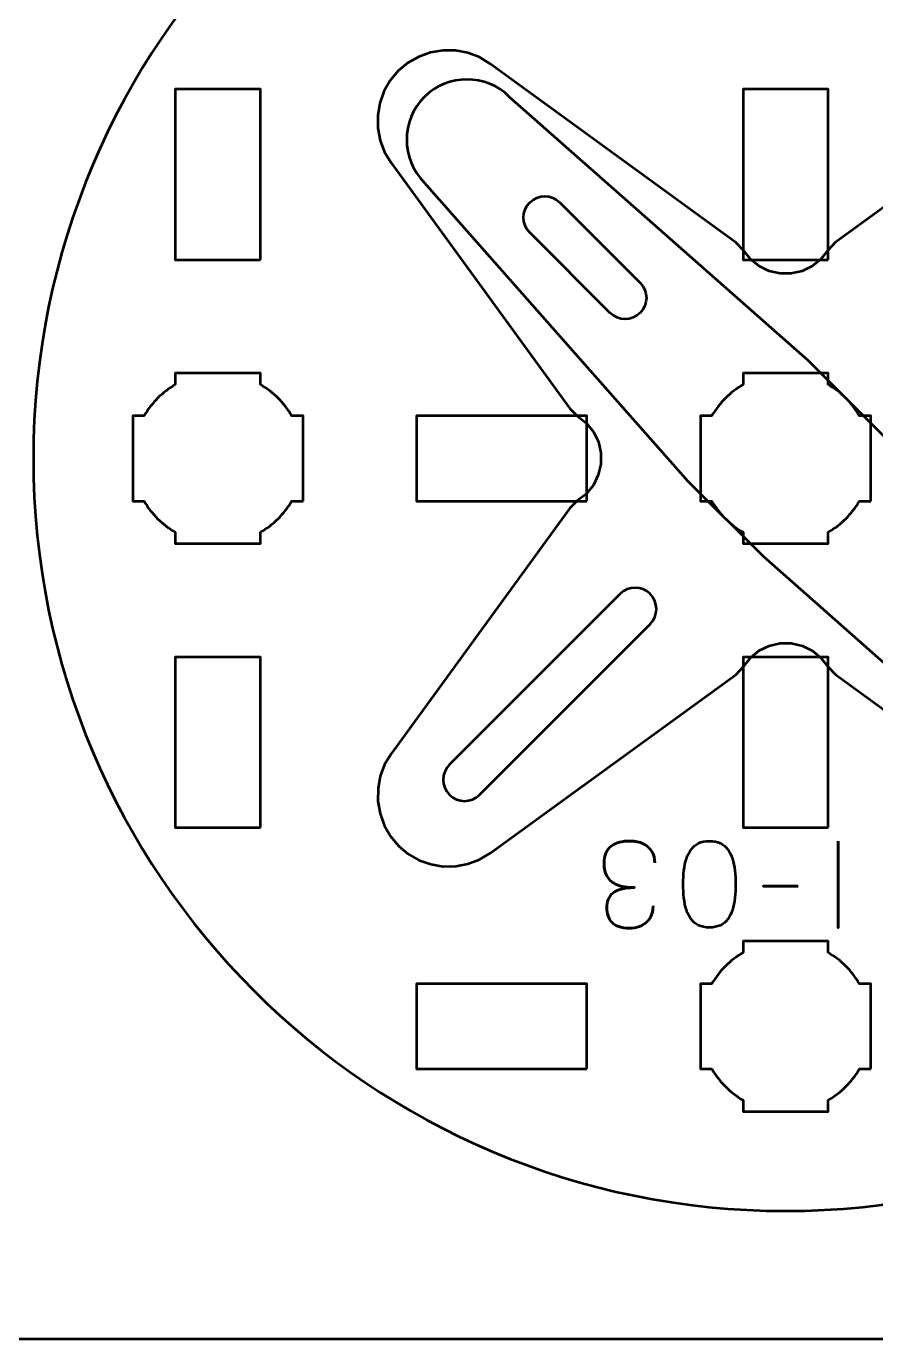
# Model space of a CAD drawing. Header units: centimetres. Extents: x -21.1 to 0, y -29.7 to 0.
# Drawn here: x -11.675 to -8.683, y -29.7 to -25.078 of the extents above; entities that cross this region are included whole.
import ezdxf

# ---------------------------------------------------------------- set-up
doc = ezdxf.new("R2010")
doc.units = ezdxf.units.CM
doc.header["$MEASUREMENT"] = 0
doc.layers.add('Layer 1', color=7, linetype='Continuous')

msp = doc.modelspace()

# ---------------------------------------------------------------- linework, layer by layer
at = {"layer": 'Layer 1', "color": 1, "lineweight": 53}
msp.add_open_spline([(-21.00003, -29.19995), (-21.00003, -29.19995), (-21.00003, -2.29992), (-21.00003, -2.29992), (-21.00003, -2.29992), (-21.00003, -2.21709), (-20.93286, -2.14992), (-20.85003, -2.14992), (-20.85003, -2.14992), (-20.7672, -2.14992), (-20.70003, -2.08275), (-20.70003, -1.99992), (-20.70003, -1.99992), (-20.70003, -1.91709), (-20.7672, -1.84992), (-20.85003, -1.84992), (-20.85003, -1.84992), (-20.93286, -1.84992), (-21.00003, -1.78275), (-21.00003, -1.69992), (-21.00003, -1.69992), (-21.00003, -1.61709), (-20.93286, -1.54992), (-20.85003, -1.54992), (-20.85003, -1.54992), (-20.7672, -1.54992), (-20.70003, -1.48275), (-20.70003, -1.39992), (-20.70003, -1.39992), (-20.70003, -1.31709), (-20.7672, -1.24992), (-20.85003, -1.24992), (-20.85003, -1.24992), (-20.93286, -1.24992), (-21.00003, -1.18275), (-21.00003, -1.09992), (-21.00003, -1.09992), (-21.00003, -1.09992), (-21.00003, -0.49992), (-21.00003, -0.49992), (-21.00003, -0.49992), (-21.00003, -0.22295), (-20.77694, 0.00004), (-20.49994, 0.00004), (-20.49994, 0.00004), (-20.49994, 0.00004), (-0.50008, 0.00004), (-0.50008, 0.00004), (-0.50008, 0.00004), (-0.22294, 0.00004), (0.00002, -0.22295), (0.00002, -0.49992), (0.00002, -0.49992), (0.00002, -0.49992), (0.00002, -29.19995), (0.00002, -29.19995), (0.00002, -29.19995), (0.00002, -29.47695), (-0.22294, -29.70004), (-0.50008, -29.70004), (-0.50008, -29.70004), (-0.50008, -29.70004), (-20.49994, -29.70004), (-20.49994, -29.70004), (-20.49994, -29.70004), (-20.77694, -29.70004), (-21.00003, -29.47695), (-21.00003, -29.19995)], degree=3, knots=[0, 0, 0, 0, 0.0588235, 0.0588235, 0.0588235, 0.0588235, 0.1176471, 0.1176471, 0.1176471, 0.1176471, 0.1764706, 0.1764706, 0.1764706, 0.1764706, 0.2352941, 0.2352941, 0.2352941, 0.2352941, 0.2941176, 0.2941176, 0.2941176, 0.2941176, 0.3529412, 0.3529412, 0.3529412, 0.3529412, 0.4117647, 0.4117647, 0.4117647, 0.4117647, 0.4705882, 0.4705882, 0.4705882, 0.4705882, 0.5294118, 0.5294118, 0.5294118, 0.5294118, 0.5882353, 0.5882353, 0.5882353, 0.5882353, 0.6470588, 0.6470588, 0.6470588, 0.6470588, 0.7058824, 0.7058824, 0.7058824, 0.7058824, 0.7647059, 0.7647059, 0.7647059, 0.7647059, 0.8235294, 0.8235294, 0.8235294, 0.8235294, 0.8823529, 0.8823529, 0.8823529, 0.8823529, 0.9411765, 0.9411765, 0.9411765, 0.9411765, 1, 1, 1, 1], dxfattribs=at)
at = {"layer": 'Layer 1', "color": 3, "lineweight": 53}
msp.add_open_spline([(-9.00002, -29.25), (-10.46331, -29.25), (-11.65, -28.06331), (-11.65, -26.59998), (-11.65, -26.59998), (-11.65, -25.1367), (-10.46331, -23.95), (-9.00002, -23.95), (-9.00002, -23.95), (-7.5367, -23.95), (-6.35, -25.1367), (-6.35, -26.59998), (-6.35, -26.59998), (-6.35, -28.06331), (-7.5367, -29.25), (-9.00002, -29.25)], degree=3, knots=[0, 0, 0, 0, 0.25, 0.25, 0.25, 0.25, 0.5, 0.5, 0.5, 0.5, 0.75, 0.75, 0.75, 0.75, 1, 1, 1, 1], dxfattribs=at)
at = {"layer": 'Layer 1', "color": 5, "lineweight": 53}
for points, knots in [([(-7.95874, -27.9902), (-7.95874, -27.9902), (-8.82468, -27.36063), (-8.82468, -27.36063), (-8.82468, -27.36063), (-8.82468, -27.36063), (-8.85157, -27.33262), (-8.85157, -27.33262), (-8.85157, -27.33262), (-8.85157, -27.33262), (-8.87565, -27.30181), (-8.87565, -27.30181), (-8.87565, -27.30181), (-8.87565, -27.30181), (-8.9059, -27.27717), (-8.9059, -27.27717), (-8.9059, -27.27717), (-8.9059, -27.27717), (-8.94118, -27.25981), (-8.94118, -27.25981), (-8.94118, -27.25981), (-8.94118, -27.25981), (-8.9804, -27.25084), (-8.9804, -27.25084), (-8.9804, -27.25084), (-8.9804, -27.25084), (-9.01961, -27.25085), (-9.01961, -27.25085), (-9.01961, -27.25085), (-9.01961, -27.25085), (-9.05769, -27.25981), (-9.05769, -27.25981), (-9.05769, -27.25981), (-9.05769, -27.25981), (-9.09354, -27.27662), (-9.09354, -27.27662), (-9.09354, -27.27662), (-9.09354, -27.27662), (-9.12435, -27.30182), (-9.12435, -27.30182), (-9.12435, -27.30182), (-9.12435, -27.30182), (-9.14842, -27.33262), (-9.14842, -27.33262), (-9.14842, -27.33262), (-9.14842, -27.33262), (-9.17475, -27.36119), (-9.17475, -27.36119), (-9.17475, -27.36119), (-9.17475, -27.36119), (-10.0407, -27.98964), (-10.0407, -27.98964), (-10.0407, -27.98964), (-10.0407, -27.98964), (-10.07823, -28.01261), (-10.07823, -28.01261), (-10.07823, -28.01261), (-10.07823, -28.01261), (-10.11911, -28.02772), (-10.11911, -28.02772), (-10.11911, -28.02772), (-10.11911, -28.02772), (-10.16225, -28.03613), (-10.16225, -28.03613), (-10.16225, -28.03613), (-10.16225, -28.03613), (-10.20649, -28.03669), (-10.20649, -28.03669), (-10.20649, -28.03669), (-10.20649, -28.03669), (-10.25018, -28.02885), (-10.25018, -28.02885), (-10.25018, -28.02885), (-10.25018, -28.02885), (-10.29163, -28.01428), (-10.29163, -28.01428), (-10.29163, -28.01428), (-10.29163, -28.01428), (-10.33027, -27.99244), (-10.33027, -27.99244), (-10.33027, -27.99244), (-10.33027, -27.99244), (-10.36388, -27.96444), (-10.36388, -27.96444), (-10.36388, -27.96444), (-10.36388, -27.96444), (-10.39245, -27.93027), (-10.39245, -27.93027), (-10.39245, -27.93027), (-10.39245, -27.93027), (-10.41429, -27.89162), (-10.41429, -27.89162), (-10.41429, -27.89162), (-10.41429, -27.89162), (-10.42886, -27.85018), (-10.42886, -27.85018), (-10.42886, -27.85018), (-10.42886, -27.85018), (-10.43614, -27.80704), (-10.43614, -27.80704), (-10.43614, -27.80704), (-10.43614, -27.80704), (-10.43558, -27.7628), (-10.43558, -27.7628), (-10.43558, -27.7628), (-10.43558, -27.7628), (-10.42773, -27.7191), (-10.42773, -27.7191), (-10.42773, -27.7191), (-10.42773, -27.7191), (-10.41262, -27.67822), (-10.41262, -27.67822), (-10.41262, -27.67822), (-10.41262, -27.67822), (-10.38965, -27.64069), (-10.38965, -27.64069), (-10.38965, -27.64069), (-10.38965, -27.64069), (-9.76064, -26.7753), (-9.76064, -26.7753), (-9.76064, -26.7753), (-9.76064, -26.7753), (-9.73262, -26.74842), (-9.73262, -26.74842), (-9.73262, -26.74842), (-9.73262, -26.74842), (-9.70183, -26.72434), (-9.70183, -26.72434), (-9.70183, -26.72434), (-9.70183, -26.72434), (-9.67663, -26.69353), (-9.67663, -26.69353), (-9.67663, -26.69353), (-9.67663, -26.69353), (-9.65982, -26.65768), (-9.65982, -26.65768), (-9.65982, -26.65768), (-9.65982, -26.65768), (-9.65086, -26.61961), (-9.65086, -26.61961), (-9.65086, -26.61961), (-9.65086, -26.61961), (-9.65085, -26.58039), (-9.65085, -26.58039), (-9.65085, -26.58039), (-9.65085, -26.58039), (-9.65925, -26.54174), (-9.65925, -26.54174), (-9.65925, -26.54174), (-9.65925, -26.54174), (-9.67662, -26.50645), (-9.67662, -26.50645), (-9.67662, -26.50645), (-9.67662, -26.50645), (-9.70182, -26.47564), (-9.70182, -26.47564), (-9.70182, -26.47564), (-9.70182, -26.47564), (-9.73263, -26.45156), (-9.73263, -26.45156), (-9.73263, -26.45156), (-9.73263, -26.45156), (-9.76064, -26.42468), (-9.76064, -26.42468), (-9.76064, -26.42468), (-9.76064, -26.42468), (-10.38964, -25.5593), (-10.38964, -25.5593), (-10.38964, -25.5593), (-10.38964, -25.5593), (-10.4126, -25.52178), (-10.4126, -25.52178), (-10.4126, -25.52178), (-10.4126, -25.52178), (-10.42829, -25.48034), (-10.42829, -25.48034), (-10.42829, -25.48034), (-10.42829, -25.48034), (-10.43612, -25.43664), (-10.43612, -25.43664), (-10.43612, -25.43664), (-10.43612, -25.43664), (-10.43668, -25.3924), (-10.43668, -25.3924), (-10.43668, -25.3924), (-10.43668, -25.3924), (-10.42941, -25.34927), (-10.42941, -25.34927), (-10.42941, -25.34927), (-10.42941, -25.34927), (-10.41484, -25.30782), (-10.41484, -25.30782), (-10.41484, -25.30782), (-10.41484, -25.30782), (-10.393, -25.26917), (-10.393, -25.26917), (-10.393, -25.26917), (-10.393, -25.26917), (-10.365, -25.23556), (-10.365, -25.23556), (-10.365, -25.23556), (-10.365, -25.23556), (-10.33083, -25.207), (-10.33083, -25.207), (-10.33083, -25.207), (-10.33083, -25.207), (-10.29217, -25.18515), (-10.29217, -25.18515), (-10.29217, -25.18515), (-10.29217, -25.18515), (-10.25072, -25.17058), (-10.25072, -25.17058), (-10.25072, -25.17058), (-10.25072, -25.17058), (-10.2076, -25.16331), (-10.2076, -25.16331), (-10.2076, -25.16331), (-10.2076, -25.16331), (-10.16335, -25.16387), (-10.16335, -25.16387), (-10.16335, -25.16387), (-10.16335, -25.16387), (-10.11966, -25.1717), (-10.11966, -25.1717), (-10.11966, -25.1717), (-10.11966, -25.1717), (-10.07821, -25.18739), (-10.07821, -25.18739), (-10.07821, -25.18739), (-10.07821, -25.18739), (-10.04069, -25.21035), (-10.04069, -25.21035), (-10.04069, -25.21035), (-10.04069, -25.21035), (-9.17532, -25.83936), (-9.17532, -25.83936), (-9.17532, -25.83936), (-9.17532, -25.83936), (-9.14843, -25.86736), (-9.14843, -25.86736), (-9.14843, -25.86736), (-9.14843, -25.86736), (-9.12435, -25.89817), (-9.12435, -25.89817), (-9.12435, -25.89817), (-9.12435, -25.89817), (-9.09354, -25.92337), (-9.09354, -25.92337), (-9.09354, -25.92337), (-9.09354, -25.92337), (-9.05825, -25.94074), (-9.05825, -25.94074), (-9.05825, -25.94074), (-9.05825, -25.94074), (-9.0196, -25.94914), (-9.0196, -25.94914), (-9.0196, -25.94914), (-9.0196, -25.94914), (-8.98039, -25.94914), (-8.98039, -25.94914), (-8.98039, -25.94914), (-8.98039, -25.94914), (-8.94231, -25.94017), (-8.94231, -25.94017), (-8.94231, -25.94017), (-8.94231, -25.94017), (-8.90646, -25.92337), (-8.90646, -25.92337), (-8.90646, -25.92337), (-8.90646, -25.92337), (-8.87565, -25.89816), (-8.87565, -25.89816), (-8.87565, -25.89816), (-8.87565, -25.89816), (-8.85157, -25.86736), (-8.85157, -25.86736), (-8.85157, -25.86736), (-8.85157, -25.86736), (-8.82525, -25.83991), (-8.82525, -25.83991), (-8.82525, -25.83991), (-8.82525, -25.83991), (-7.95931, -25.21035), (-7.95931, -25.21035), (-7.95931, -25.21035), (-7.95931, -25.21035), (-7.92179, -25.18739), (-7.92179, -25.18739), (-7.92179, -25.18739), (-7.92179, -25.18739), (-7.88089, -25.17226), (-7.88089, -25.17226), (-7.88089, -25.17226), (-7.88089, -25.17226), (-7.8372, -25.16443), (-7.8372, -25.16443), (-7.8372, -25.16443), (-7.8372, -25.16443), (-7.79296, -25.16386), (-7.79296, -25.16386), (-7.79296, -25.16386), (-7.79296, -25.16386), (-7.74983, -25.17114), (-7.74983, -25.17114), (-7.74983, -25.17114), (-7.74983, -25.17114), (-7.70839, -25.18571), (-7.70839, -25.18571), (-7.70839, -25.18571), (-7.70839, -25.18571), (-7.66973, -25.20755), (-7.66973, -25.20755), (-7.66973, -25.20755), (-7.66973, -25.20755), (-7.63556, -25.23612), (-7.63556, -25.23612), (-7.63556, -25.23612), (-7.63556, -25.23612), (-7.60756, -25.26973), (-7.60756, -25.26973), (-7.60756, -25.26973), (-7.60756, -25.26973), (-7.58573, -25.30837), (-7.58573, -25.30837), (-7.58573, -25.30837), (-7.58573, -25.30837), (-7.57115, -25.34982), (-7.57115, -25.34982), (-7.57115, -25.34982), (-7.57115, -25.34982), (-7.56331, -25.39351), (-7.56331, -25.39351), (-7.56331, -25.39351), (-7.56331, -25.39351), (-7.56387, -25.43776), (-7.56387, -25.43776), (-7.56387, -25.43776), (-7.56387, -25.43776), (-7.57227, -25.48088), (-7.57227, -25.48088), (-7.57227, -25.48088), (-7.57227, -25.48088), (-7.5874, -25.52178), (-7.5874, -25.52178), (-7.5874, -25.52178), (-7.5874, -25.52178), (-7.61036, -25.5593), (-7.61036, -25.5593), (-7.61036, -25.5593), (-7.61036, -25.5593), (-8.23936, -26.4258), (-8.23936, -26.4258), (-8.23936, -26.4258), (-8.23936, -26.4258), (-8.26737, -26.45156), (-8.26737, -26.45156), (-8.26737, -26.45156), (-8.26737, -26.45156), (-8.29817, -26.47564), (-8.29817, -26.47564), (-8.29817, -26.47564), (-8.29817, -26.47564), (-8.32338, -26.50645), (-8.32338, -26.50645), (-8.32338, -26.50645), (-8.32338, -26.50645), (-8.34018, -26.5423), (-8.34018, -26.5423), (-8.34018, -26.5423), (-8.34018, -26.5423), (-8.34914, -26.58039), (-8.34914, -26.58039), (-8.34914, -26.58039), (-8.34914, -26.58039), (-8.34915, -26.61959), (-8.34915, -26.61959), (-8.34915, -26.61959), (-8.34915, -26.61959), (-8.34018, -26.65881), (-8.34018, -26.65881), (-8.34018, -26.65881), (-8.34018, -26.65881), (-8.32282, -26.69409), (-8.32282, -26.69409), (-8.32282, -26.69409), (-8.32282, -26.69409), (-8.29818, -26.72433), (-8.29818, -26.72433), (-8.29818, -26.72433), (-8.29818, -26.72433), (-8.26737, -26.74842), (-8.26737, -26.74842), (-8.26737, -26.74842), (-8.26737, -26.74842), (-8.23936, -26.77531), (-8.23936, -26.77531), (-8.23936, -26.77531), (-8.23936, -26.77531), (-7.60979, -27.64125), (-7.60979, -27.64125), (-7.60979, -27.64125), (-7.60979, -27.64125), (-7.58683, -27.67877), (-7.58683, -27.67877), (-7.58683, -27.67877), (-7.58683, -27.67877), (-7.57114, -27.72022), (-7.57114, -27.72022), (-7.57114, -27.72022), (-7.57114, -27.72022), (-7.56331, -27.76391), (-7.56331, -27.76391), (-7.56331, -27.76391), (-7.56331, -27.76391), (-7.5633, -27.8076), (-7.5633, -27.8076), (-7.5633, -27.8076), (-7.5633, -27.8076), (-7.57002, -27.85128), (-7.57002, -27.85128), (-7.57002, -27.85128), (-7.57002, -27.85128), (-7.58515, -27.89217), (-7.58515, -27.89217), (-7.58515, -27.89217), (-7.58515, -27.89217), (-7.607, -27.93083), (-7.607, -27.93083), (-7.607, -27.93083), (-7.607, -27.93083), (-7.63556, -27.965), (-7.63556, -27.965), (-7.63556, -27.965), (-7.63556, -27.965), (-7.66917, -27.993), (-7.66917, -27.993), (-7.66917, -27.993), (-7.66917, -27.993), (-7.70782, -28.01484), (-7.70782, -28.01484), (-7.70782, -28.01484), (-7.70782, -28.01484), (-7.74871, -28.02997), (-7.74871, -28.02997), (-7.74871, -28.02997), (-7.74871, -28.02997), (-7.79239, -28.03669), (-7.79239, -28.03669), (-7.79239, -28.03669), (-7.79239, -28.03669), (-7.83608, -28.03668), (-7.83608, -28.03668), (-7.83608, -28.03668), (-7.83608, -28.03668), (-7.87978, -28.02885), (-7.87978, -28.02885), (-7.87978, -28.02885), (-7.87978, -28.02885), (-7.92122, -28.01316), (-7.92122, -28.01316), (-7.92122, -28.01316), (-7.92122, -28.01316), (-7.95874, -27.9902), (-7.95874, -27.9902)], [0, 0, 0, 0, 0.0086207, 0.0086207, 0.0086207, 0.0086207, 0.0172414, 0.0172414, 0.0172414, 0.0172414, 0.0258621, 0.0258621, 0.0258621, 0.0258621, 0.0344828, 0.0344828, 0.0344828, 0.0344828, 0.0431034, 0.0431034, 0.0431034, 0.0431034, 0.0517241, 0.0517241, 0.0517241, 0.0517241, 0.0603448, 0.0603448, 0.0603448, 0.0603448, 0.0689655, 0.0689655, 0.0689655, 0.0689655, 0.0775862, 0.0775862, 0.0775862, 0.0775862, 0.0862069, 0.0862069, 0.0862069, 0.0862069, 0.0948276, 0.0948276, 0.0948276, 0.0948276, 0.1034483, 0.1034483, 0.1034483, 0.1034483, 0.112069, 0.112069, 0.112069, 0.112069, 0.1206897, 0.1206897, 0.1206897, 0.1206897, 0.1293103, 0.1293103, 0.1293103, 0.1293103, 0.137931, 0.137931, 0.137931, 0.137931, 0.1465517, 0.1465517, 0.1465517, 0.1465517, 0.1551724, 0.1551724, 0.1551724, 0.1551724, 0.1637931, 0.1637931, 0.1637931, 0.1637931, 0.1724138, 0.1724138, 0.1724138, 0.1724138, 0.1810345, 0.1810345, 0.1810345, 0.1810345, 0.1896552, 0.1896552, 0.1896552, 0.1896552, 0.1982759, 0.1982759, 0.1982759, 0.1982759, 0.2068966, 0.2068966, 0.2068966, 0.2068966, 0.2155172, 0.2155172, 0.2155172, 0.2155172, 0.2241379, 0.2241379, 0.2241379, 0.2241379, 0.2327586, 0.2327586, 0.2327586, 0.2327586, 0.2413793, 0.2413793, 0.2413793, 0.2413793, 0.25, 0.25, 0.25, 0.25, 0.2586207, 0.2586207, 0.2586207, 0.2586207, 0.2672414, 0.2672414, 0.2672414, 0.2672414, 0.2758621, 0.2758621, 0.2758621, 0.2758621, 0.2844828, 0.2844828, 0.2844828, 0.2844828, 0.2931034, 0.2931034, 0.2931034, 0.2931034, 0.3017241, 0.3017241, 0.3017241, 0.3017241, 0.3103448, 0.3103448, 0.3103448, 0.3103448, 0.3189655, 0.3189655, 0.3189655, 0.3189655, 0.3275862, 0.3275862, 0.3275862, 0.3275862, 0.3362069, 0.3362069, 0.3362069, 0.3362069, 0.3448276, 0.3448276, 0.3448276, 0.3448276, 0.3534483, 0.3534483, 0.3534483, 0.3534483, 0.362069, 0.362069, 0.362069, 0.362069, 0.3706897, 0.3706897, 0.3706897, 0.3706897, 0.3793103, 0.3793103, 0.3793103, 0.3793103, 0.387931, 0.387931, 0.387931, 0.387931, 0.3965517, 0.3965517, 0.3965517, 0.3965517, 0.4051724, 0.4051724, 0.4051724, 0.4051724, 0.4137931, 0.4137931, 0.4137931, 0.4137931, 0.4224138, 0.4224138, 0.4224138, 0.4224138, 0.4310345, 0.4310345, 0.4310345, 0.4310345, 0.4396552, 0.4396552, 0.4396552, 0.4396552, 0.4482759, 0.4482759, 0.4482759, 0.4482759, 0.4568966, 0.4568966, 0.4568966, 0.4568966, 0.4655172, 0.4655172, 0.4655172, 0.4655172, 0.4741379, 0.4741379, 0.4741379, 0.4741379, 0.4827586, 0.4827586, 0.4827586, 0.4827586, 0.4913793, 0.4913793, 0.4913793, 0.4913793, 0.5, 0.5, 0.5, 0.5, 0.5086207, 0.5086207, 0.5086207, 0.5086207, 0.5172414, 0.5172414, 0.5172414, 0.5172414, 0.5258621, 0.5258621, 0.5258621, 0.5258621, 0.5344828, 0.5344828, 0.5344828, 0.5344828, 0.5431034, 0.5431034, 0.5431034, 0.5431034, 0.5517241, 0.5517241, 0.5517241, 0.5517241, 0.5603448, 0.5603448, 0.5603448, 0.5603448, 0.5689655, 0.5689655, 0.5689655, 0.5689655, 0.5775862, 0.5775862, 0.5775862, 0.5775862, 0.5862069, 0.5862069, 0.5862069, 0.5862069, 0.5948276, 0.5948276, 0.5948276, 0.5948276, 0.6034483, 0.6034483, 0.6034483, 0.6034483, 0.612069, 0.612069, 0.612069, 0.612069, 0.6206897, 0.6206897, 0.6206897, 0.6206897, 0.6293103, 0.6293103, 0.6293103, 0.6293103, 0.637931, 0.637931, 0.637931, 0.637931, 0.6465517, 0.6465517, 0.6465517, 0.6465517, 0.6551724, 0.6551724, 0.6551724, 0.6551724, 0.6637931, 0.6637931, 0.6637931, 0.6637931, 0.6724138, 0.6724138, 0.6724138, 0.6724138, 0.6810345, 0.6810345, 0.6810345, 0.6810345, 0.6896552, 0.6896552, 0.6896552, 0.6896552, 0.6982759, 0.6982759, 0.6982759, 0.6982759, 0.7068966, 0.7068966, 0.7068966, 0.7068966, 0.7155172, 0.7155172, 0.7155172, 0.7155172, 0.7241379, 0.7241379, 0.7241379, 0.7241379, 0.7327586, 0.7327586, 0.7327586, 0.7327586, 0.7413793, 0.7413793, 0.7413793, 0.7413793, 0.75, 0.75, 0.75, 0.75, 0.7586207, 0.7586207, 0.7586207, 0.7586207, 0.7672414, 0.7672414, 0.7672414, 0.7672414, 0.7758621, 0.7758621, 0.7758621, 0.7758621, 0.7844828, 0.7844828, 0.7844828, 0.7844828, 0.7931034, 0.7931034, 0.7931034, 0.7931034, 0.8017241, 0.8017241, 0.8017241, 0.8017241, 0.8103448, 0.8103448, 0.8103448, 0.8103448, 0.8189655, 0.8189655, 0.8189655, 0.8189655, 0.8275862, 0.8275862, 0.8275862, 0.8275862, 0.8362069, 0.8362069, 0.8362069, 0.8362069, 0.8448276, 0.8448276, 0.8448276, 0.8448276, 0.8534483, 0.8534483, 0.8534483, 0.8534483, 0.862069, 0.862069, 0.862069, 0.862069, 0.8706897, 0.8706897, 0.8706897, 0.8706897, 0.8793103, 0.8793103, 0.8793103, 0.8793103, 0.887931, 0.887931, 0.887931, 0.887931, 0.8965517, 0.8965517, 0.8965517, 0.8965517, 0.9051724, 0.9051724, 0.9051724, 0.9051724, 0.9137931, 0.9137931, 0.9137931, 0.9137931, 0.9224138, 0.9224138, 0.9224138, 0.9224138, 0.9310345, 0.9310345, 0.9310345, 0.9310345, 0.9396552, 0.9396552, 0.9396552, 0.9396552, 0.9482759, 0.9482759, 0.9482759, 0.9482759, 0.9568966, 0.9568966, 0.9568966, 0.9568966, 0.9655172, 0.9655172, 0.9655172, 0.9655172, 0.9741379, 0.9741379, 0.9741379, 0.9741379, 0.9827586, 0.9827586, 0.9827586, 0.9827586, 0.9913793, 0.9913793, 0.9913793, 0.9913793, 1, 1, 1, 1]), ([(-8.92045, -26.25529), (-8.92045, -26.25529), (-8.65529, -26.52045), (-8.65529, -26.52045), (-8.65529, -26.52045), (-8.65529, -26.52045), (-7.72721, -27.57227), (-7.72721, -27.57227), (-7.72721, -27.57227), (-7.64445, -27.65503), (-7.64445, -27.79003), (-7.72721, -27.87279), (-7.72721, -27.87279), (-7.80997, -27.95555), (-7.94497, -27.95555), (-8.02773, -27.87279), (-8.02773, -27.87279), (-8.02773, -27.87279), (-9.07955, -26.94471), (-9.07955, -26.94471), (-9.07955, -26.94471), (-9.07955, -26.94471), (-9.34471, -26.67955), (-9.34471, -26.67955), (-9.34471, -26.67955), (-9.34471, -26.67955), (-10.27279, -25.62773), (-10.27279, -25.62773), (-10.27279, -25.62773), (-10.35555, -25.54497), (-10.35555, -25.40997), (-10.27279, -25.32721), (-10.27279, -25.32721), (-10.19003, -25.24445), (-10.05503, -25.24445), (-9.97227, -25.32721), (-9.97227, -25.32721), (-9.97227, -25.32721), (-8.92045, -26.25529), (-8.92045, -26.25529)], [0, 0, 0, 0, 0.1, 0.1, 0.1, 0.1, 0.2, 0.2, 0.2, 0.2, 0.3, 0.3, 0.3, 0.3, 0.4, 0.4, 0.4, 0.4, 0.5, 0.5, 0.5, 0.5, 0.6, 0.6, 0.6, 0.6, 0.7, 0.7, 0.7, 0.7, 0.8, 0.8, 0.8, 0.8, 0.9, 0.9, 0.9, 0.9, 1, 1, 1, 1]), ([(-9.46101, -28.02384), (-9.46108, -28.0086), (-9.46461, -27.99534), (-9.47159, -27.98384), (-9.47159, -27.98384), (-9.47858, -27.97241), (-9.48853, -27.96345), (-9.50151, -27.95703), (-9.50151, -27.95703), (-9.51449, -27.95061), (-9.53008, -27.94736), (-9.54822, -27.94722), (-9.54822, -27.94722), (-9.56183, -27.94722), (-9.57418, -27.94863), (-9.58533, -27.95159), (-9.58533, -27.95159), (-9.59655, -27.95456), (-9.60614, -27.95914), (-9.61426, -27.96542), (-9.61426, -27.96542), (-9.62237, -27.9717), (-9.62858, -27.97982), (-9.63295, -27.98969), (-9.63295, -27.98969), (-9.6374, -27.99964), (-9.63958, -28.01157), (-9.63965, -28.02554), (-9.63965, -28.02554), (-9.63973, -28.04416), (-9.63592, -28.0599), (-9.62837, -28.07267), (-9.62837, -28.07267), (-9.62082, -28.08544), (-9.6091, -28.09503), (-9.59337, -28.10159), (-9.59337, -28.10159), (-9.57764, -28.10816), (-9.55746, -28.11147), (-9.53298, -28.11147), (-9.53298, -28.11147), (-9.55125, -28.1114), (-9.56656, -28.11309), (-9.57905, -28.11655), (-9.57905, -28.11655), (-9.59147, -28.12001), (-9.60141, -28.12488), (-9.60889, -28.13123), (-9.60889, -28.13123), (-9.61637, -28.13751), (-9.6218, -28.14499), (-9.62505, -28.15359), (-9.62505, -28.15359), (-9.62837, -28.16213), (-9.62999, -28.17151), (-9.62992, -28.18174), (-9.62992, -28.18174), (-9.62999, -28.19198), (-9.62858, -28.20143), (-9.62576, -28.21018), (-9.62576, -28.21018), (-9.623, -28.21893), (-9.61849, -28.22662), (-9.61235, -28.23318), (-9.61235, -28.23318), (-9.60621, -28.23974), (-9.5981, -28.24489), (-9.58815, -28.24856), (-9.58815, -28.24856), (-9.57813, -28.25223), (-9.56592, -28.25406), (-9.5516, -28.25413), (-9.5516, -28.25413), (-9.53735, -28.25406), (-9.52486, -28.25195), (-9.51428, -28.24785), (-9.51428, -28.24785), (-9.50362, -28.24376), (-9.49488, -28.23819), (-9.48782, -28.23106), (-9.48782, -28.23106), (-9.48084, -28.22394), (-9.47561, -28.21582), (-9.47216, -28.20665), (-9.47216, -28.20665), (-9.46863, -28.19748), (-9.46694, -28.18774), (-9.46694, -28.17751), (-9.46694, -28.17751), (-9.46694, -28.18774), (-9.46863, -28.19748), (-9.47216, -28.20665), (-9.47216, -28.20665), (-9.47561, -28.21582), (-9.48084, -28.22394), (-9.48782, -28.23106), (-9.48782, -28.23106), (-9.49488, -28.23819), (-9.50362, -28.24376), (-9.51428, -28.24785), (-9.51428, -28.24785), (-9.52486, -28.25195), (-9.53735, -28.25406), (-9.5516, -28.25413), (-9.5516, -28.25413), (-9.56592, -28.25406), (-9.57813, -28.25223), (-9.58815, -28.24856), (-9.58815, -28.24856), (-9.5981, -28.24489), (-9.60621, -28.23974), (-9.61235, -28.23318), (-9.61235, -28.23318), (-9.61849, -28.22662), (-9.623, -28.21893), (-9.62576, -28.21018), (-9.62576, -28.21018), (-9.62858, -28.20143), (-9.62999, -28.19198), (-9.62992, -28.18174), (-9.62992, -28.18174), (-9.62999, -28.17151), (-9.62837, -28.16213), (-9.62505, -28.15359), (-9.62505, -28.15359), (-9.6218, -28.14499), (-9.61637, -28.13751), (-9.60889, -28.13123), (-9.60889, -28.13123), (-9.60141, -28.12488), (-9.59147, -28.12001), (-9.57905, -28.11655), (-9.57905, -28.11655), (-9.56656, -28.11309), (-9.55125, -28.1114), (-9.53298, -28.11147), (-9.53298, -28.11147), (-9.55746, -28.11147), (-9.57764, -28.10816), (-9.59337, -28.10159), (-9.59337, -28.10159), (-9.6091, -28.09503), (-9.62082, -28.08544), (-9.62837, -28.07267), (-9.62837, -28.07267), (-9.63592, -28.0599), (-9.63973, -28.04416), (-9.63965, -28.02554), (-9.63965, -28.02554), (-9.63958, -28.01157), (-9.6374, -27.99964), (-9.63295, -27.98969), (-9.63295, -27.98969), (-9.62858, -27.97982), (-9.62237, -27.9717), (-9.61426, -27.96542), (-9.61426, -27.96542), (-9.60614, -27.95914), (-9.59655, -27.95456), (-9.58533, -27.95159), (-9.58533, -27.95159), (-9.57418, -27.94863), (-9.56183, -27.94722), (-9.54822, -27.94722), (-9.54822, -27.94722), (-9.53008, -27.94736), (-9.51449, -27.95061), (-9.50151, -27.95703), (-9.50151, -27.95703), (-9.48853, -27.96345), (-9.47858, -27.97241), (-9.47159, -27.98384), (-9.47159, -27.98384), (-9.46461, -27.99534), (-9.46108, -28.0086), (-9.46101, -28.02384)], [0, 0, 0, 0, 0.0227273, 0.0227273, 0.0227273, 0.0227273, 0.0454545, 0.0454545, 0.0454545, 0.0454545, 0.0681818, 0.0681818, 0.0681818, 0.0681818, 0.0909091, 0.0909091, 0.0909091, 0.0909091, 0.1136364, 0.1136364, 0.1136364, 0.1136364, 0.1363636, 0.1363636, 0.1363636, 0.1363636, 0.1590909, 0.1590909, 0.1590909, 0.1590909, 0.1818182, 0.1818182, 0.1818182, 0.1818182, 0.2045455, 0.2045455, 0.2045455, 0.2045455, 0.2272727, 0.2272727, 0.2272727, 0.2272727, 0.25, 0.25, 0.25, 0.25, 0.2727273, 0.2727273, 0.2727273, 0.2727273, 0.2954545, 0.2954545, 0.2954545, 0.2954545, 0.3181818, 0.3181818, 0.3181818, 0.3181818, 0.3409091, 0.3409091, 0.3409091, 0.3409091, 0.3636364, 0.3636364, 0.3636364, 0.3636364, 0.3863636, 0.3863636, 0.3863636, 0.3863636, 0.4090909, 0.4090909, 0.4090909, 0.4090909, 0.4318182, 0.4318182, 0.4318182, 0.4318182, 0.4545455, 0.4545455, 0.4545455, 0.4545455, 0.4772727, 0.4772727, 0.4772727, 0.4772727, 0.5, 0.5, 0.5, 0.5, 0.5227273, 0.5227273, 0.5227273, 0.5227273, 0.5454545, 0.5454545, 0.5454545, 0.5454545, 0.5681818, 0.5681818, 0.5681818, 0.5681818, 0.5909091, 0.5909091, 0.5909091, 0.5909091, 0.6136364, 0.6136364, 0.6136364, 0.6136364, 0.6363636, 0.6363636, 0.6363636, 0.6363636, 0.6590909, 0.6590909, 0.6590909, 0.6590909, 0.6818182, 0.6818182, 0.6818182, 0.6818182, 0.7045455, 0.7045455, 0.7045455, 0.7045455, 0.7272727, 0.7272727, 0.7272727, 0.7272727, 0.75, 0.75, 0.75, 0.75, 0.7727273, 0.7727273, 0.7727273, 0.7727273, 0.7954545, 0.7954545, 0.7954545, 0.7954545, 0.8181818, 0.8181818, 0.8181818, 0.8181818, 0.8409091, 0.8409091, 0.8409091, 0.8409091, 0.8636364, 0.8636364, 0.8636364, 0.8636364, 0.8863636, 0.8863636, 0.8863636, 0.8863636, 0.9090909, 0.9090909, 0.9090909, 0.9090909, 0.9318182, 0.9318182, 0.9318182, 0.9318182, 0.9545455, 0.9545455, 0.9545455, 0.9545455, 0.9772727, 0.9772727, 0.9772727, 0.9772727, 1, 1, 1, 1]), ([(-9.2684, -27.94722), (-9.28321, -27.94729), (-9.29598, -27.9499), (-9.30664, -27.95498), (-9.30664, -27.95498), (-9.31722, -27.96006), (-9.32604, -27.96733), (-9.33309, -27.97657), (-9.33309, -27.97657), (-9.34008, -27.98588), (-9.34558, -27.99689), (-9.34967, -28.00959), (-9.34967, -28.00959), (-9.3537, -28.02229), (-9.35659, -28.03619), (-9.35821, -28.05143), (-9.35821, -28.05143), (-9.35991, -28.06667), (-9.36075, -28.08269), (-9.36068, -28.09962), (-9.36068, -28.09962), (-9.36075, -28.11648), (-9.35991, -28.1325), (-9.35821, -28.14767), (-9.35821, -28.14767), (-9.35659, -28.16284), (-9.3537, -28.17681), (-9.34967, -28.18951), (-9.34967, -28.18951), (-9.34558, -28.20214), (-9.34008, -28.21314), (-9.33309, -28.22253), (-9.33309, -28.22253), (-9.32604, -28.23184), (-9.31722, -28.23911), (-9.30664, -28.24419), (-9.30664, -28.24419), (-9.29598, -28.24934), (-9.28321, -28.25195), (-9.2684, -28.25202), (-9.2684, -28.25202), (-9.25358, -28.25195), (-9.24081, -28.24934), (-9.23015, -28.24419), (-9.23015, -28.24419), (-9.21957, -28.23911), (-9.21075, -28.23184), (-9.2037, -28.22253), (-9.2037, -28.22253), (-9.19671, -28.21314), (-9.19121, -28.20214), (-9.18712, -28.18951), (-9.18712, -28.18951), (-9.18309, -28.17681), (-9.1802, -28.16284), (-9.17858, -28.14767), (-9.17858, -28.14767), (-9.17689, -28.1325), (-9.17604, -28.11648), (-9.17611, -28.09962), (-9.17611, -28.09962), (-9.17604, -28.08269), (-9.17689, -28.06667), (-9.17858, -28.05143), (-9.17858, -28.05143), (-9.1802, -28.03619), (-9.18309, -28.02229), (-9.18712, -28.00959), (-9.18712, -28.00959), (-9.19121, -27.99689), (-9.19671, -27.98588), (-9.2037, -27.97657), (-9.2037, -27.97657), (-9.21075, -27.96733), (-9.21957, -27.96006), (-9.23015, -27.95498), (-9.23015, -27.95498), (-9.24081, -27.9499), (-9.25358, -27.94729), (-9.2684, -27.94722)], [0, 0, 0, 0, 0.05, 0.05, 0.05, 0.05, 0.1, 0.1, 0.1, 0.1, 0.15, 0.15, 0.15, 0.15, 0.2, 0.2, 0.2, 0.2, 0.25, 0.25, 0.25, 0.25, 0.3, 0.3, 0.3, 0.3, 0.35, 0.35, 0.35, 0.35, 0.4, 0.4, 0.4, 0.4, 0.45, 0.45, 0.45, 0.45, 0.5, 0.5, 0.5, 0.5, 0.55, 0.55, 0.55, 0.55, 0.6, 0.6, 0.6, 0.6, 0.65, 0.65, 0.65, 0.65, 0.7, 0.7, 0.7, 0.7, 0.75, 0.75, 0.75, 0.75, 0.8, 0.8, 0.8, 0.8, 0.85, 0.85, 0.85, 0.85, 0.9, 0.9, 0.9, 0.9, 0.95, 0.95, 0.95, 0.95, 1, 1, 1, 1]), ([(-9.2684, -27.94722), (-9.28321, -27.94729), (-9.29598, -27.9499), (-9.30664, -27.95498), (-9.30664, -27.95498), (-9.31722, -27.96006), (-9.32604, -27.96733), (-9.33309, -27.97657), (-9.33309, -27.97657), (-9.34008, -27.98588), (-9.34558, -27.99689), (-9.34967, -28.00959), (-9.34967, -28.00959), (-9.3537, -28.02229), (-9.35659, -28.03619), (-9.35821, -28.05143), (-9.35821, -28.05143), (-9.35991, -28.06667), (-9.36075, -28.08269), (-9.36068, -28.09962), (-9.36068, -28.09962), (-9.36075, -28.11648), (-9.35991, -28.1325), (-9.35821, -28.14767), (-9.35821, -28.14767), (-9.35659, -28.16284), (-9.3537, -28.17681), (-9.34967, -28.18951), (-9.34967, -28.18951), (-9.34558, -28.20214), (-9.34008, -28.21314), (-9.33309, -28.22253), (-9.33309, -28.22253), (-9.32604, -28.23184), (-9.31722, -28.23911), (-9.30664, -28.24419), (-9.30664, -28.24419), (-9.29598, -28.24934), (-9.28321, -28.25195), (-9.2684, -28.25202), (-9.2684, -28.25202), (-9.25358, -28.25195), (-9.24081, -28.24934), (-9.23015, -28.24419), (-9.23015, -28.24419), (-9.21957, -28.23911), (-9.21075, -28.23184), (-9.2037, -28.22253), (-9.2037, -28.22253), (-9.19671, -28.21314), (-9.19121, -28.20214), (-9.18712, -28.18951), (-9.18712, -28.18951), (-9.18309, -28.17681), (-9.1802, -28.16284), (-9.17858, -28.14767), (-9.17858, -28.14767), (-9.17689, -28.1325), (-9.17604, -28.11648), (-9.17611, -28.09962), (-9.17611, -28.09962), (-9.17604, -28.08269), (-9.17689, -28.06667), (-9.17858, -28.05143), (-9.17858, -28.05143), (-9.1802, -28.03619), (-9.18309, -28.02229), (-9.18712, -28.00959), (-9.18712, -28.00959), (-9.19121, -27.99689), (-9.19671, -27.98588), (-9.2037, -27.97657), (-9.2037, -27.97657), (-9.21075, -27.96733), (-9.21957, -27.96006), (-9.23015, -27.95498), (-9.23015, -27.95498), (-9.24081, -27.9499), (-9.25358, -27.94729), (-9.2684, -27.94722)], [0, 0, 0, 0, 0.05, 0.05, 0.05, 0.05, 0.1, 0.1, 0.1, 0.1, 0.15, 0.15, 0.15, 0.15, 0.2, 0.2, 0.2, 0.2, 0.25, 0.25, 0.25, 0.25, 0.3, 0.3, 0.3, 0.3, 0.35, 0.35, 0.35, 0.35, 0.4, 0.4, 0.4, 0.4, 0.45, 0.45, 0.45, 0.45, 0.5, 0.5, 0.5, 0.5, 0.55, 0.55, 0.55, 0.55, 0.6, 0.6, 0.6, 0.6, 0.65, 0.65, 0.65, 0.65, 0.7, 0.7, 0.7, 0.7, 0.75, 0.75, 0.75, 0.75, 0.8, 0.8, 0.8, 0.8, 0.85, 0.85, 0.85, 0.85, 0.9, 0.9, 0.9, 0.9, 0.95, 0.95, 0.95, 0.95, 1, 1, 1, 1]), ([(-8.81501, -27.94722), (-8.81501, -27.94722), (-8.81501, -28.25244), (-8.81501, -28.25244), (-8.81501, -28.25244), (-8.81501, -28.25244), (-8.81501, -27.94722), (-8.81501, -27.94722)], [0, 0, 0, 0, 0.5, 0.5, 0.5, 0.5, 1, 1, 1, 1]), ([(-8.95598, -28.10682), (-8.95598, -28.10682), (-9.07917, -28.10682), (-9.07917, -28.10682), (-9.07917, -28.10682), (-9.07917, -28.10682), (-8.95598, -28.10682), (-8.95598, -28.10682)], [0, 0, 0, 0, 0.5, 0.5, 0.5, 0.5, 1, 1, 1, 1])]:
    msp.add_open_spline(points, degree=3, knots=knots, dxfattribs=at)
at = {"layer": 'Layer 1', "lineweight": 53}
for points, knots in [([(-10.85006, -25.90002), (-10.85006, -25.90002), (-11.15007, -25.90002), (-11.15007, -25.90002), (-11.15007, -25.90002), (-11.15007, -25.90002), (-11.15007, -25.30002), (-11.15007, -25.30002), (-11.15007, -25.30002), (-11.15007, -25.30002), (-10.85006, -25.30002), (-10.85006, -25.30002), (-10.85006, -25.30002), (-10.85006, -25.30002), (-10.85006, -25.90002), (-10.85006, -25.90002)], [0, 0, 0, 0, 0.25, 0.25, 0.25, 0.25, 0.5, 0.5, 0.5, 0.5, 0.75, 0.75, 0.75, 0.75, 1, 1, 1, 1]), ([(-8.84996, -25.90002), (-8.84996, -25.90002), (-9.14996, -25.90002), (-9.14996, -25.90002), (-9.14996, -25.90002), (-9.14996, -25.90002), (-9.14996, -25.30002), (-9.14996, -25.30002), (-9.14996, -25.30002), (-9.14996, -25.30002), (-8.84996, -25.30002), (-8.84996, -25.30002), (-8.84996, -25.30002), (-8.84996, -25.30002), (-8.84996, -25.90002), (-8.84996, -25.90002)], [0, 0, 0, 0, 0.25, 0.25, 0.25, 0.25, 0.5, 0.5, 0.5, 0.5, 0.75, 0.75, 0.75, 0.75, 1, 1, 1, 1]), ([(-9.61872, -26.08735), (-9.58943, -26.11664), (-9.54193, -26.11664), (-9.51265, -26.08735), (-9.51265, -26.08735), (-9.48337, -26.05807), (-9.48337, -26.01057), (-9.51265, -25.98129), (-9.51265, -25.98129), (-9.51265, -25.98129), (-9.79549, -25.69845), (-9.79549, -25.69845), (-9.79549, -25.69845), (-9.82477, -25.66916), (-9.87228, -25.66916), (-9.90156, -25.69845), (-9.90156, -25.69845), (-9.93084, -25.72773), (-9.93084, -25.77523), (-9.90156, -25.80451), (-9.90156, -25.80451), (-9.90156, -25.80451), (-9.61872, -26.08735), (-9.61872, -26.08735)], [0, 0, 0, 0, 0.1666667, 0.1666667, 0.1666667, 0.1666667, 0.3333333, 0.3333333, 0.3333333, 0.3333333, 0.5, 0.5, 0.5, 0.5, 0.6666667, 0.6666667, 0.6666667, 0.6666667, 0.8333333, 0.8333333, 0.8333333, 0.8333333, 1, 1, 1, 1]), ([(-10.7, -26.75006), (-10.7, -26.75006), (-10.7402, -26.75006), (-10.7402, -26.75006), (-10.7402, -26.75006), (-10.76653, -26.79558), (-10.80449, -26.83351), (-10.85, -26.85984), (-10.85, -26.85984), (-10.85, -26.85984), (-10.85, -26.90006), (-10.85, -26.90006), (-10.85, -26.90006), (-10.85, -26.90006), (-11.15, -26.90006), (-11.15, -26.90006), (-11.15, -26.90006), (-11.15, -26.90006), (-11.15, -26.85987), (-11.15, -26.85987), (-11.15, -26.85987), (-11.19553, -26.83354), (-11.23352, -26.79559), (-11.25988, -26.75006), (-11.25988, -26.75006), (-11.25988, -26.75006), (-11.3, -26.75006), (-11.3, -26.75006), (-11.3, -26.75006), (-11.3, -26.75006), (-11.3, -26.60464), (-11.3, -26.60464), (-11.3, -26.60464), (-11.3, -26.60464), (-11.30006, -26.59999), (-11.30006, -26.59999), (-11.30006, -26.59999), (-11.30006, -26.59999), (-11.3, -26.59535), (-11.3, -26.59535), (-11.3, -26.59535), (-11.3, -26.59535), (-11.3, -26.45006), (-11.3, -26.45006), (-11.3, -26.45006), (-11.3, -26.45006), (-11.25993, -26.45006), (-11.25993, -26.45006), (-11.25993, -26.45006), (-11.23358, -26.40449), (-11.19558, -26.36648), (-11.15, -26.34012), (-11.15, -26.34012), (-11.15, -26.34012), (-11.15, -26.30006), (-11.15, -26.30006), (-11.15, -26.30006), (-11.15, -26.30006), (-11.00672, -26.30006), (-11.00672, -26.30006), (-11.00672, -26.30006), (-11.00672, -26.30006), (-11.00005, -26.29998), (-11.00005, -26.29998), (-11.00005, -26.29998), (-11.00005, -26.29998), (-10.99337, -26.30006), (-10.99337, -26.30006), (-10.99337, -26.30006), (-10.99337, -26.30006), (-10.85, -26.30006), (-10.85, -26.30006), (-10.85, -26.30006), (-10.85, -26.30006), (-10.85, -26.34016), (-10.85, -26.34016), (-10.85, -26.34016), (-10.80446, -26.36652), (-10.76648, -26.40451), (-10.74015, -26.45006), (-10.74015, -26.45006), (-10.74015, -26.45006), (-10.7, -26.45006), (-10.7, -26.45006), (-10.7, -26.45006), (-10.7, -26.45006), (-10.7, -26.75006), (-10.7, -26.75006)], [0, 0, 0, 0, 0.0454545, 0.0454545, 0.0454545, 0.0454545, 0.0909091, 0.0909091, 0.0909091, 0.0909091, 0.1363636, 0.1363636, 0.1363636, 0.1363636, 0.1818182, 0.1818182, 0.1818182, 0.1818182, 0.2272727, 0.2272727, 0.2272727, 0.2272727, 0.2727273, 0.2727273, 0.2727273, 0.2727273, 0.3181818, 0.3181818, 0.3181818, 0.3181818, 0.3636364, 0.3636364, 0.3636364, 0.3636364, 0.4090909, 0.4090909, 0.4090909, 0.4090909, 0.4545455, 0.4545455, 0.4545455, 0.4545455, 0.5, 0.5, 0.5, 0.5, 0.5454545, 0.5454545, 0.5454545, 0.5454545, 0.5909091, 0.5909091, 0.5909091, 0.5909091, 0.6363636, 0.6363636, 0.6363636, 0.6363636, 0.6818182, 0.6818182, 0.6818182, 0.6818182, 0.7272727, 0.7272727, 0.7272727, 0.7272727, 0.7727273, 0.7727273, 0.7727273, 0.7727273, 0.8181818, 0.8181818, 0.8181818, 0.8181818, 0.8636364, 0.8636364, 0.8636364, 0.8636364, 0.9090909, 0.9090909, 0.9090909, 0.9090909, 0.9545455, 0.9545455, 0.9545455, 0.9545455, 1, 1, 1, 1]), ([(-8.7, -26.75006), (-8.7, -26.75006), (-8.7402, -26.75006), (-8.7402, -26.75006), (-8.7402, -26.75006), (-8.76653, -26.79558), (-8.80449, -26.83351), (-8.85, -26.85984), (-8.85, -26.85984), (-8.85, -26.85984), (-8.85, -26.90006), (-8.85, -26.90006), (-8.85, -26.90006), (-8.85, -26.90006), (-9.15, -26.90006), (-9.15, -26.90006), (-9.15, -26.90006), (-9.15, -26.90006), (-9.15, -26.85987), (-9.15, -26.85987), (-9.15, -26.85987), (-9.19553, -26.83354), (-9.23352, -26.79559), (-9.25988, -26.75006), (-9.25988, -26.75006), (-9.25988, -26.75006), (-9.3, -26.75006), (-9.3, -26.75006), (-9.3, -26.75006), (-9.3, -26.75006), (-9.3, -26.60464), (-9.3, -26.60464), (-9.3, -26.60464), (-9.3, -26.60464), (-9.30006, -26.59999), (-9.30006, -26.59999), (-9.30006, -26.59999), (-9.30006, -26.59999), (-9.3, -26.59535), (-9.3, -26.59535), (-9.3, -26.59535), (-9.3, -26.59535), (-9.3, -26.45006), (-9.3, -26.45006), (-9.3, -26.45006), (-9.3, -26.45006), (-9.25993, -26.45006), (-9.25993, -26.45006), (-9.25993, -26.45006), (-9.23358, -26.40449), (-9.19558, -26.36648), (-9.15, -26.34012), (-9.15, -26.34012), (-9.15, -26.34012), (-9.15, -26.30006), (-9.15, -26.30006), (-9.15, -26.30006), (-9.15, -26.30006), (-9.00672, -26.30006), (-9.00672, -26.30006), (-9.00672, -26.30006), (-9.00672, -26.30006), (-9.00005, -26.29998), (-9.00005, -26.29998), (-9.00005, -26.29998), (-9.00005, -26.29998), (-8.99337, -26.30006), (-8.99337, -26.30006), (-8.99337, -26.30006), (-8.99337, -26.30006), (-8.85, -26.30006), (-8.85, -26.30006), (-8.85, -26.30006), (-8.85, -26.30006), (-8.85, -26.34016), (-8.85, -26.34016), (-8.85, -26.34016), (-8.80446, -26.36652), (-8.76648, -26.40451), (-8.74015, -26.45006), (-8.74015, -26.45006), (-8.74015, -26.45006), (-8.7, -26.45006), (-8.7, -26.45006), (-8.7, -26.45006), (-8.7, -26.45006), (-8.7, -26.75006), (-8.7, -26.75006)], [0, 0, 0, 0, 0.0454545, 0.0454545, 0.0454545, 0.0454545, 0.0909091, 0.0909091, 0.0909091, 0.0909091, 0.1363636, 0.1363636, 0.1363636, 0.1363636, 0.1818182, 0.1818182, 0.1818182, 0.1818182, 0.2272727, 0.2272727, 0.2272727, 0.2272727, 0.2727273, 0.2727273, 0.2727273, 0.2727273, 0.3181818, 0.3181818, 0.3181818, 0.3181818, 0.3636364, 0.3636364, 0.3636364, 0.3636364, 0.4090909, 0.4090909, 0.4090909, 0.4090909, 0.4545455, 0.4545455, 0.4545455, 0.4545455, 0.5, 0.5, 0.5, 0.5, 0.5454545, 0.5454545, 0.5454545, 0.5454545, 0.5909091, 0.5909091, 0.5909091, 0.5909091, 0.6363636, 0.6363636, 0.6363636, 0.6363636, 0.6818182, 0.6818182, 0.6818182, 0.6818182, 0.7272727, 0.7272727, 0.7272727, 0.7272727, 0.7727273, 0.7727273, 0.7727273, 0.7727273, 0.8181818, 0.8181818, 0.8181818, 0.8181818, 0.8636364, 0.8636364, 0.8636364, 0.8636364, 0.9090909, 0.9090909, 0.9090909, 0.9090909, 0.9545455, 0.9545455, 0.9545455, 0.9545455, 1, 1, 1, 1]), ([(-9.70008, -26.75014), (-9.70008, -26.75014), (-10.30008, -26.75014), (-10.30008, -26.75014), (-10.30008, -26.75014), (-10.30008, -26.75014), (-10.30008, -26.45014), (-10.30008, -26.45014), (-10.30008, -26.45014), (-10.30008, -26.45014), (-9.70008, -26.45014), (-9.70008, -26.45014), (-9.70008, -26.45014), (-9.70008, -26.45014), (-9.70008, -26.75014), (-9.70008, -26.75014)], [0, 0, 0, 0, 0.25, 0.25, 0.25, 0.25, 0.5, 0.5, 0.5, 0.5, 0.75, 0.75, 0.75, 0.75, 1, 1, 1, 1]), ([(-9.58337, -27.0773), (-9.55409, -27.04802), (-9.50659, -27.04802), (-9.47731, -27.0773), (-9.47731, -27.0773), (-9.44803, -27.10659), (-9.44803, -27.15409), (-9.47731, -27.18337), (-9.47731, -27.18337), (-9.47731, -27.18337), (-10.07835, -27.78441), (-10.07835, -27.78441), (-10.07835, -27.78441), (-10.10763, -27.81369), (-10.15513, -27.81369), (-10.18442, -27.78441), (-10.18442, -27.78441), (-10.2137, -27.75513), (-10.2137, -27.70763), (-10.18442, -27.67834), (-10.18442, -27.67834), (-10.18442, -27.67834), (-9.58337, -27.0773), (-9.58337, -27.0773)], [0, 0, 0, 0, 0.1666667, 0.1666667, 0.1666667, 0.1666667, 0.3333333, 0.3333333, 0.3333333, 0.3333333, 0.5, 0.5, 0.5, 0.5, 0.6666667, 0.6666667, 0.6666667, 0.6666667, 0.8333333, 0.8333333, 0.8333333, 0.8333333, 1, 1, 1, 1]), ([(-10.85006, -27.90009), (-10.85006, -27.90009), (-11.15007, -27.90009), (-11.15007, -27.90009), (-11.15007, -27.90009), (-11.15007, -27.90009), (-11.15007, -27.30008), (-11.15007, -27.30008), (-11.15007, -27.30008), (-11.15007, -27.30008), (-10.85006, -27.30008), (-10.85006, -27.30008), (-10.85006, -27.30008), (-10.85006, -27.30008), (-10.85006, -27.90009), (-10.85006, -27.90009)], [0, 0, 0, 0, 0.25, 0.25, 0.25, 0.25, 0.5, 0.5, 0.5, 0.5, 0.75, 0.75, 0.75, 0.75, 1, 1, 1, 1]), ([(-8.84996, -27.90009), (-8.84996, -27.90009), (-9.14996, -27.90009), (-9.14996, -27.90009), (-9.14996, -27.90009), (-9.14996, -27.90009), (-9.14996, -27.30008), (-9.14996, -27.30008), (-9.14996, -27.30008), (-9.14996, -27.30008), (-8.84996, -27.30008), (-8.84996, -27.30008), (-8.84996, -27.30008), (-8.84996, -27.30008), (-8.84996, -27.90009), (-8.84996, -27.90009)], [0, 0, 0, 0, 0.25, 0.25, 0.25, 0.25, 0.5, 0.5, 0.5, 0.5, 0.75, 0.75, 0.75, 0.75, 1, 1, 1, 1]), ([(-8.7, -28.75006), (-8.7, -28.75006), (-8.7402, -28.75006), (-8.7402, -28.75006), (-8.7402, -28.75006), (-8.76653, -28.79558), (-8.80449, -28.83351), (-8.85, -28.85984), (-8.85, -28.85984), (-8.85, -28.85984), (-8.85, -28.90006), (-8.85, -28.90006), (-8.85, -28.90006), (-8.85, -28.90006), (-9.15, -28.90006), (-9.15, -28.90006), (-9.15, -28.90006), (-9.15, -28.90006), (-9.15, -28.85987), (-9.15, -28.85987), (-9.15, -28.85987), (-9.19553, -28.83354), (-9.23352, -28.79559), (-9.25988, -28.75006), (-9.25988, -28.75006), (-9.25988, -28.75006), (-9.3, -28.75006), (-9.3, -28.75006), (-9.3, -28.75006), (-9.3, -28.75006), (-9.3, -28.60464), (-9.3, -28.60464), (-9.3, -28.60464), (-9.3, -28.60464), (-9.30006, -28.59999), (-9.30006, -28.59999), (-9.30006, -28.59999), (-9.30006, -28.59999), (-9.3, -28.59535), (-9.3, -28.59535), (-9.3, -28.59535), (-9.3, -28.59535), (-9.3, -28.45006), (-9.3, -28.45006), (-9.3, -28.45006), (-9.3, -28.45006), (-9.25993, -28.45006), (-9.25993, -28.45006), (-9.25993, -28.45006), (-9.23358, -28.40449), (-9.19558, -28.36648), (-9.15, -28.34012), (-9.15, -28.34012), (-9.15, -28.34012), (-9.15, -28.30006), (-9.15, -28.30006), (-9.15, -28.30006), (-9.15, -28.30006), (-9.00672, -28.30006), (-9.00672, -28.30006), (-9.00672, -28.30006), (-9.00672, -28.30006), (-9.00005, -28.29998), (-9.00005, -28.29998), (-9.00005, -28.29998), (-9.00005, -28.29998), (-8.99337, -28.30006), (-8.99337, -28.30006), (-8.99337, -28.30006), (-8.99337, -28.30006), (-8.85, -28.30006), (-8.85, -28.30006), (-8.85, -28.30006), (-8.85, -28.30006), (-8.85, -28.34016), (-8.85, -28.34016), (-8.85, -28.34016), (-8.80446, -28.36652), (-8.76648, -28.40451), (-8.74015, -28.45006), (-8.74015, -28.45006), (-8.74015, -28.45006), (-8.7, -28.45006), (-8.7, -28.45006), (-8.7, -28.45006), (-8.7, -28.45006), (-8.7, -28.75006), (-8.7, -28.75006)], [0, 0, 0, 0, 0.0454545, 0.0454545, 0.0454545, 0.0454545, 0.0909091, 0.0909091, 0.0909091, 0.0909091, 0.1363636, 0.1363636, 0.1363636, 0.1363636, 0.1818182, 0.1818182, 0.1818182, 0.1818182, 0.2272727, 0.2272727, 0.2272727, 0.2272727, 0.2727273, 0.2727273, 0.2727273, 0.2727273, 0.3181818, 0.3181818, 0.3181818, 0.3181818, 0.3636364, 0.3636364, 0.3636364, 0.3636364, 0.4090909, 0.4090909, 0.4090909, 0.4090909, 0.4545455, 0.4545455, 0.4545455, 0.4545455, 0.5, 0.5, 0.5, 0.5, 0.5454545, 0.5454545, 0.5454545, 0.5454545, 0.5909091, 0.5909091, 0.5909091, 0.5909091, 0.6363636, 0.6363636, 0.6363636, 0.6363636, 0.6818182, 0.6818182, 0.6818182, 0.6818182, 0.7272727, 0.7272727, 0.7272727, 0.7272727, 0.7727273, 0.7727273, 0.7727273, 0.7727273, 0.8181818, 0.8181818, 0.8181818, 0.8181818, 0.8636364, 0.8636364, 0.8636364, 0.8636364, 0.9090909, 0.9090909, 0.9090909, 0.9090909, 0.9545455, 0.9545455, 0.9545455, 0.9545455, 1, 1, 1, 1]), ([(-9.70008, -28.75007), (-9.70008, -28.75007), (-10.30008, -28.75007), (-10.30008, -28.75007), (-10.30008, -28.75007), (-10.30008, -28.75007), (-10.30008, -28.45007), (-10.30008, -28.45007), (-10.30008, -28.45007), (-10.30008, -28.45007), (-9.70008, -28.45007), (-9.70008, -28.45007), (-9.70008, -28.45007), (-9.70008, -28.45007), (-9.70008, -28.75007), (-9.70008, -28.75007)], [0, 0, 0, 0, 0.25, 0.25, 0.25, 0.25, 0.5, 0.5, 0.5, 0.5, 0.75, 0.75, 0.75, 0.75, 1, 1, 1, 1])]:
    msp.add_open_spline(points, degree=3, knots=knots, dxfattribs=at)

doc.saveas('drawing.dxf')
